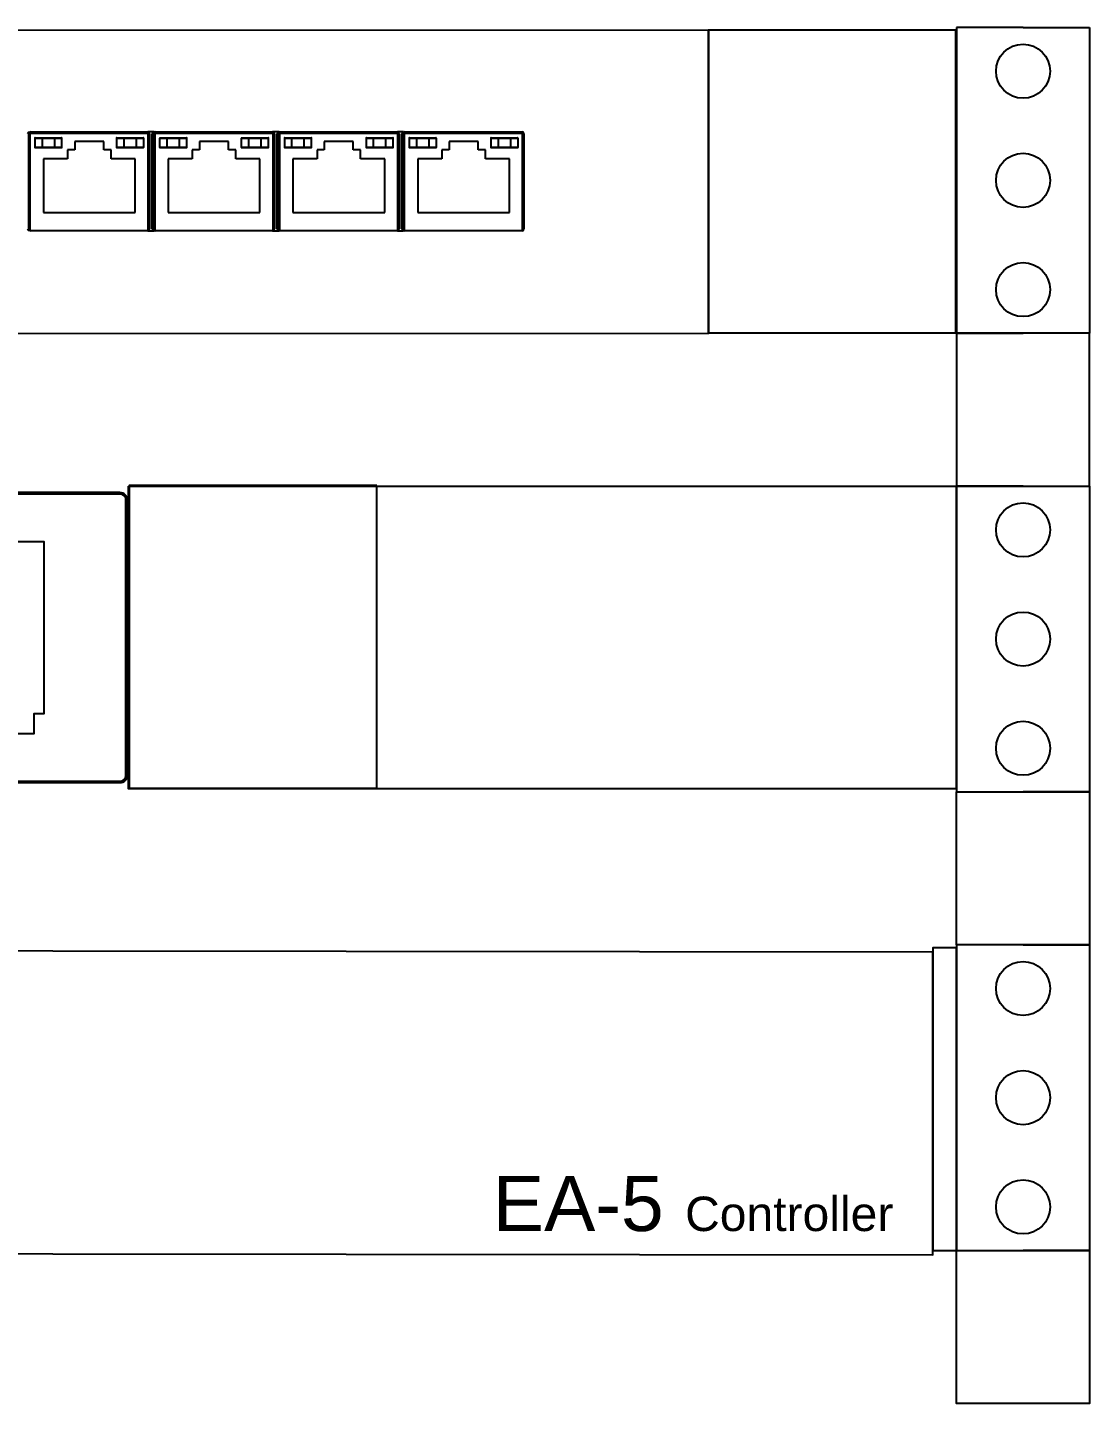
# Model space of a CAD drawing. Header units: inches. Extents: x 29 to 2254, y 8 to 2046.
# Drawn here: x 517.8 to 672.2, y 1741.1 to 1941.1 of the extents above; entities that cross this region are included whole.
import ezdxf

# ---------------------------------------------------------------- set-up
doc = ezdxf.new("R2010")
doc.units = ezdxf.units.IN
doc.header["$MEASUREMENT"] = 0
doc.styles.get("Standard").update_dxf_attribs({"font": 'arial.ttf'})

# ---------------------------------------------------------------- blocks, each defined once
blk = doc.blocks.new('1u')
at = {"color": 1}
for p, q in [((997921.65, 50907.75), (997911.99, 50907.75)), ((997911.99, 50907.75), (997911.99, 50863.3)), ((997921.65, 50907.75), (997931.31, 50907.75)), ((997931.31, 50907.75), (997931.31, 50863.3)), ((997911.99, 50863.3), (997921.65, 50863.3)), ((997931.31, 50863.3), (997921.65, 50863.3)), ((997931.31, 50863.3), (997921.65, 50863.3))]:
    blk.add_line(p, q, dxfattribs=at)
for centre in [(997921.65, 50901.4), (997921.65, 50885.53), (997921.65, 50869.65)]:
    blk.add_circle(centre, 3.93, dxfattribs=at)
blk = doc.blocks.new('net 1u')
blk.add_line((997814.19, 52147.78), (997814.19, 52107.75))
for points in [[(997414.23, 52106.68), (997813.12, 52106.68, 0.414214), (997814.19, 52107.75), (997814.19, 52147.78, 0.414214), (997813.12, 52148.84), (997414.23, 52148.84, 0.414214), (997413.17, 52147.78), (997413.17, 52107.75, 0.414214)], [(997414.23, 52106.89), (997813.12, 52106.89, 0.414214), (997813.97, 52107.75), (997813.97, 52147.78, 0.414214), (997813.12, 52148.63), (997414.23, 52148.63, 0.414214), (997413.38, 52147.78), (997413.38, 52107.75, 0.414214)]]:
    blk.add_lwpolyline(points, format="xyb", close=True)
blk.add_lwpolyline([(997744.84, 52113.79), (997744.84, 52113.79), (997744.84, 52116.54), (997743.33, 52116.54), (997743.33, 52141.73), (997802.05, 52141.73), (997802.05, 52116.66), (997800.61, 52116.66), (997800.61, 52113.79), (997744.84, 52113.79)])

msp = doc.modelspace()

# ---------------------------------------------------------------- linework, layer by layer
at = {"color": 0}
for p, q in [((518.03, 1911.78), (518.03, 1925.77)), ((518.03, 1911.85), (518.03, 1925.7)), ((518.23, 1911.78), (518.23, 1925.77)), ((518.23, 1925.77), (535.38, 1925.77)), ((518.29, 1925.96), (535.31, 1925.96)), ((518.89, 1925.05), (518.89, 1923.71)), ((518.89, 1925.05), (522.84, 1925.05)), ((518.94, 1925.11), (522.79, 1925.11)), ((519.94, 1925.11), (519.94, 1923.66)), ((521.79, 1923.66), (521.79, 1925.11)), ((522.84, 1923.71), (522.84, 1925.05)), ((524.69, 1924.58), (524.69, 1923.36)), ((528.91, 1924.58), (524.69, 1924.58)), ((528.91, 1923.36), (528.91, 1924.58)), ((530.76, 1925.05), (530.76, 1923.71)), ((530.76, 1925.05), (534.72, 1925.05)), ((530.81, 1925.11), (534.66, 1925.11)), ((531.81, 1925.11), (531.81, 1923.66)), ((533.66, 1923.66), (533.66, 1925.11)), ((534.72, 1923.71), (534.72, 1925.05)), ((536.23, 1925.96), (535.31, 1925.96)), ((535.38, 1911.78), (535.38, 1925.77)), ((535.57, 1925.7), (535.57, 1911.85)), ((535.97, 1911.85), (535.97, 1925.7)), ((536.17, 1911.78), (536.17, 1925.77)), ((536.17, 1911.85), (536.17, 1925.7)), ((536.37, 1911.78), (536.37, 1925.77)), ((536.37, 1925.77), (553.52, 1925.77)), ((536.43, 1925.96), (553.45, 1925.96)), ((537.03, 1925.05), (537.03, 1923.71)), ((537.03, 1925.05), (540.98, 1925.05)), ((537.08, 1925.11), (540.93, 1925.11)), ((538.08, 1925.11), (538.08, 1923.66)), ((539.93, 1923.66), (539.93, 1925.11)), ((540.98, 1923.71), (540.98, 1925.05)), ((542.83, 1924.58), (542.83, 1923.36)), ((547.05, 1924.58), (542.83, 1924.58)), ((547.05, 1923.36), (547.05, 1924.58)), ((548.9, 1925.05), (548.9, 1923.71)), ((548.9, 1925.05), (552.86, 1925.05)), ((548.95, 1925.11), (552.8, 1925.11)), ((549.95, 1925.11), (549.95, 1923.66)), ((551.8, 1923.66), (551.8, 1925.11)), ((552.86, 1923.71), (552.86, 1925.05)), ((554.37, 1925.96), (553.45, 1925.96)), ((553.52, 1911.78), (553.52, 1925.77)), ((553.71, 1925.7), (553.71, 1911.85)), ((554.11, 1911.85), (554.11, 1925.7)), ((554.31, 1911.78), (554.31, 1925.77)), ((554.31, 1911.85), (554.31, 1925.7)), ((554.51, 1911.78), (554.51, 1925.77)), ((554.51, 1925.77), (571.66, 1925.77)), ((554.57, 1925.96), (571.59, 1925.96)), ((555.17, 1925.05), (555.17, 1923.71)), ((555.17, 1925.05), (559.12, 1925.05)), ((555.22, 1925.11), (559.07, 1925.11)), ((556.22, 1925.11), (556.22, 1923.66)), ((558.07, 1923.66), (558.07, 1925.11)), ((559.12, 1923.71), (559.12, 1925.05)), ((560.97, 1924.58), (560.97, 1923.36)), ((565.19, 1924.58), (560.97, 1924.58)), ((565.19, 1923.36), (565.19, 1924.58)), ((567.04, 1925.05), (567.04, 1923.71)), ((567.04, 1925.05), (571, 1925.05)), ((567.09, 1925.11), (570.94, 1925.11)), ((568.09, 1925.11), (568.09, 1923.66)), ((569.94, 1923.66), (569.94, 1925.11)), ((571, 1923.71), (571, 1925.05)), ((572.51, 1925.96), (571.59, 1925.96)), ((571.66, 1911.78), (571.66, 1925.77)), ((571.85, 1925.7), (571.85, 1911.85)), ((572.25, 1911.85), (572.25, 1925.7)), ((572.45, 1911.78), (572.45, 1925.77)), ((572.45, 1911.85), (572.45, 1925.7)), ((572.65, 1911.78), (572.65, 1925.77)), ((572.65, 1925.77), (589.8, 1925.77)), ((572.71, 1925.96), (589.73, 1925.96)), ((573.31, 1925.05), (573.31, 1923.71)), ((573.31, 1925.05), (577.26, 1925.05)), ((573.36, 1925.11), (577.21, 1925.11)), ((574.36, 1925.11), (574.36, 1923.66)), ((576.21, 1923.66), (576.21, 1925.11)), ((577.26, 1923.71), (577.26, 1925.05)), ((579.11, 1924.58), (579.11, 1923.36)), ((583.33, 1924.58), (579.11, 1924.58)), ((583.33, 1923.36), (583.33, 1924.58)), ((585.18, 1925.05), (585.18, 1923.71)), ((585.18, 1925.05), (589.14, 1925.05)), ((585.23, 1925.11), (589.08, 1925.11)), ((586.23, 1925.11), (586.23, 1923.66)), ((588.08, 1923.66), (588.08, 1925.11)), ((589.14, 1923.71), (589.14, 1925.05)), ((589.8, 1911.78), (589.8, 1925.77)), ((589.99, 1925.7), (589.99, 1911.85)), ((590, 1911.84), (590, 1925.69)), ((522.84, 1923.71), (518.89, 1923.71)), ((522.79, 1923.66), (518.94, 1923.66)), ((523.64, 1923.36), (523.64, 1922.07)), ((524.69, 1923.36), (523.64, 1923.36)), ((529.97, 1923.36), (528.91, 1923.36)), ((529.97, 1922.07), (529.97, 1923.36)), ((534.72, 1923.71), (530.76, 1923.71)), ((534.66, 1923.66), (530.81, 1923.66)), ((540.98, 1923.71), (537.03, 1923.71)), ((540.93, 1923.66), (537.08, 1923.66)), ((541.78, 1923.36), (541.78, 1922.07)), ((542.83, 1923.36), (541.78, 1923.36)), ((548.11, 1923.36), (547.05, 1923.36)), ((548.11, 1922.07), (548.11, 1923.36)), ((552.86, 1923.71), (548.9, 1923.71)), ((552.8, 1923.66), (548.95, 1923.66)), ((559.12, 1923.71), (555.17, 1923.71)), ((559.07, 1923.66), (555.22, 1923.66)), ((559.92, 1923.36), (559.92, 1922.07)), ((560.97, 1923.36), (559.92, 1923.36)), ((566.25, 1923.36), (565.19, 1923.36)), ((566.25, 1922.07), (566.25, 1923.36)), ((571, 1923.71), (567.04, 1923.71)), ((570.94, 1923.66), (567.09, 1923.66)), ((577.26, 1923.71), (573.31, 1923.71)), ((577.21, 1923.66), (573.36, 1923.66)), ((578.06, 1923.36), (578.06, 1922.07)), ((579.11, 1923.36), (578.06, 1923.36)), ((584.39, 1923.36), (583.33, 1923.36)), ((584.39, 1922.07), (584.39, 1923.36)), ((589.14, 1923.71), (585.18, 1923.71)), ((589.08, 1923.66), (585.23, 1923.66)), ((520.13, 1922.07), (520.13, 1914.25)), ((523.64, 1922.07), (520.13, 1922.07)), ((533.48, 1922.07), (529.97, 1922.07)), ((533.48, 1914.25), (533.48, 1922.07)), ((538.27, 1922.07), (538.27, 1914.25)), ((541.78, 1922.07), (538.27, 1922.07)), ((551.62, 1922.07), (548.11, 1922.07)), ((551.62, 1914.25), (551.62, 1922.07)), ((556.41, 1922.07), (556.41, 1914.25)), ((559.92, 1922.07), (556.41, 1922.07)), ((569.76, 1922.07), (566.25, 1922.07)), ((569.76, 1914.25), (569.76, 1922.07)), ((574.55, 1922.07), (574.55, 1914.25)), ((578.06, 1922.07), (574.55, 1922.07)), ((587.9, 1922.07), (584.39, 1922.07)), ((587.9, 1914.25), (587.9, 1922.07)), ((520.13, 1914.25), (533.48, 1914.25)), ((538.27, 1914.25), (551.62, 1914.25)), ((556.41, 1914.25), (569.76, 1914.25)), ((574.55, 1914.25), (587.9, 1914.25)), ((535.31, 1911.58), (518.29, 1911.58)), ((535.31, 1911.58), (536.23, 1911.58)), ((553.45, 1911.58), (536.43, 1911.58)), ((553.45, 1911.58), (554.37, 1911.58)), ((571.59, 1911.58), (554.57, 1911.58)), ((571.59, 1911.58), (572.51, 1911.58)), ((589.73, 1911.58), (572.71, 1911.58))]:
    msp.add_line(p, q, dxfattribs=at)
for points in [[(616.86, 1940.73), (127.52, 1940.62), (127.52, 1896.68), (616.86, 1896.73)], [(652.78, 1940.74), (616.78, 1940.74), (616.78, 1896.74), (652.78, 1896.74)], [(652.89, 1874.46), (672.21, 1874.46), (672.21, 1896.69), (662.55, 1896.69), (652.89, 1896.69)], [(532.53, 1874.45), (652.84, 1874.45), (652.84, 1830.45), (532.53, 1830.45)], [(568.61, 1874.58), (532.62, 1874.58), (532.62, 1830.58), (568.61, 1830.58)], [(652.89, 1830.01), (672.21, 1830.01), (672.21, 1807.79), (662.55, 1807.79), (652.89, 1807.79)], [(649.43, 1806.74), (94.97, 1807.35), (94.97, 1763.35), (649.43, 1762.74)], [(652.88, 1807.34), (649.42, 1807.34), (649.42, 1763.34), (652.88, 1763.34)], [(652.89, 1763.34), (672.21, 1763.34), (672.21, 1741.11), (662.55, 1741.11), (652.89, 1741.11)]]:
    msp.add_lwpolyline(points, close=True, dxfattribs=at)
for centre, radius, start, end in [((518.09, 1925.7), 0.264, 90, 180), ((518.29, 1925.7), 0.264, 90, 180), ((518.94, 1925.05), 0.0528, 90.0001, 180), ((522.79, 1925.05), 0.0528, 0, 89.9997), ((530.81, 1925.05), 0.0528, 90.0001, 180), ((534.66, 1925.05), 0.0528, 0, 89.9998), ((535.31, 1925.7), 0.264, 0, 90), ((536.23, 1925.7), 0.264, 90, 180), ((536.43, 1925.7), 0.264, 90, 180), ((537.08, 1925.05), 0.0528, 90.0001, 180), ((540.93, 1925.05), 0.0528, 0, 89.9997), ((548.95, 1925.05), 0.0528, 90.0001, 180), ((552.8, 1925.05), 0.0528, 0, 89.9998), ((553.45, 1925.7), 0.264, 0, 90), ((554.37, 1925.7), 0.264, 90, 180), ((554.57, 1925.7), 0.264, 90, 180), ((555.22, 1925.05), 0.0528, 90.0001, 180), ((559.07, 1925.05), 0.0528, 0, 89.9997), ((567.09, 1925.05), 0.0528, 90.0001, 180), ((570.94, 1925.05), 0.0528, 0, 89.9998), ((571.59, 1925.7), 0.264, 0, 90), ((572.51, 1925.7), 0.264, 90, 180), ((572.71, 1925.7), 0.264, 90, 180), ((573.36, 1925.05), 0.0528, 90.0001, 180), ((577.21, 1925.05), 0.0528, 0, 89.9997), ((585.23, 1925.05), 0.0528, 90.0001, 180), ((589.08, 1925.05), 0.0528, 0, 89.9998), ((589.73, 1925.7), 0.264, 0, 90), ((518.94, 1923.71), 0.0528, 180, 269.9996), ((522.79, 1923.71), 0.0528, 270.0001, 0), ((530.81, 1923.71), 0.0528, 180, 269.9998), ((534.66, 1923.71), 0.0528, 270.0001, 0), ((537.08, 1923.71), 0.0528, 180, 269.9996), ((540.93, 1923.71), 0.0528, 270.0001, 0), ((548.95, 1923.71), 0.0528, 180, 269.9998), ((552.8, 1923.71), 0.0528, 270.0001, 0), ((555.22, 1923.71), 0.0528, 180, 269.9996), ((559.07, 1923.71), 0.0528, 270.0001, 0), ((567.09, 1923.71), 0.0528, 180, 269.9998), ((570.94, 1923.71), 0.0528, 270.0001, 0), ((573.36, 1923.71), 0.0528, 180, 269.9996), ((577.21, 1923.71), 0.0528, 270.0001, 0), ((585.23, 1923.71), 0.0528, 180, 269.9998), ((589.08, 1923.71), 0.0528, 270.0001, 0), ((518.09, 1911.85), 0.264, 180, 270), ((517.76, 1911.97), 0.264, 314.427, 0), ((518.29, 1911.85), 0.264, 180, 270), ((517.96, 1911.97), 0.264, 314.427, 0), ((535.31, 1911.85), 0.264, 270, 0), ((535.64, 1911.97), 0.264, 180, 210.382), ((536.23, 1911.85), 0.264, 180, 270), ((535.9, 1911.97), 0.264, 314.427, 0), ((536.43, 1911.85), 0.264, 180, 270), ((536.1, 1911.97), 0.264, 314.427, 0), ((553.45, 1911.85), 0.264, 270, 0), ((553.78, 1911.97), 0.264, 180, 210.382), ((554.37, 1911.85), 0.264, 180, 270), ((554.04, 1911.97), 0.264, 314.427, 0), ((554.57, 1911.85), 0.264, 180, 270), ((554.24, 1911.97), 0.264, 314.427, 0), ((571.59, 1911.85), 0.264, 270, 0), ((571.92, 1911.97), 0.264, 180, 210.382), ((572.51, 1911.85), 0.264, 180, 270), ((572.18, 1911.97), 0.264, 314.427, 0), ((572.71, 1911.85), 0.264, 180, 270), ((572.38, 1911.97), 0.264, 314.427, 0), ((589.73, 1911.85), 0.264, 270, 0), ((590.06, 1911.97), 0.264, 180, 210.382)]:
    msp.add_arc(centre, radius, start, end, dxfattribs=at)

# ---------------------------------------------------------------- block references
for name, p in [('1u', (-997259.1, -48966.61)), ('1u', (-997259.1, -49033.29)), ('net 1u', (-997281.85, -50275.31)), ('1u', (-997259.1, -49099.96))]:
    msp.add_blockref(name, p, dxfattribs=at)

# ---------------------------------------------------------------- texts
at = {"color": 0, "insert": (585.47, 1774.18), "char_height": 8, "attachment_point": 1}
msp.add_mtext_dynamic_manual_height_columns('EA-5 {\\H0.625x;Controller}', width=60.6023, gutter_width=1, heights=[0], dxfattribs=at)

doc.saveas('drawing.dxf')
